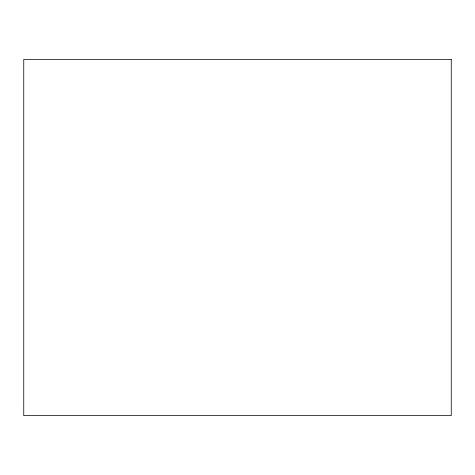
<?xml version="1.0" encoding="UTF-8"?>
<svg xmlns="http://www.w3.org/2000/svg" width="475" height="475" viewBox="0 0 475 475"><rect width="100%" height="100%" fill="white"/><g stroke="black" fill="none" stroke-linecap="round" stroke-linejoin="round"><path stroke-width="0.71" d="M451.25 59.375L23.75 59.375L23.75 415.625L451.25 415.625L451.25 59.375"/></g></svg>
